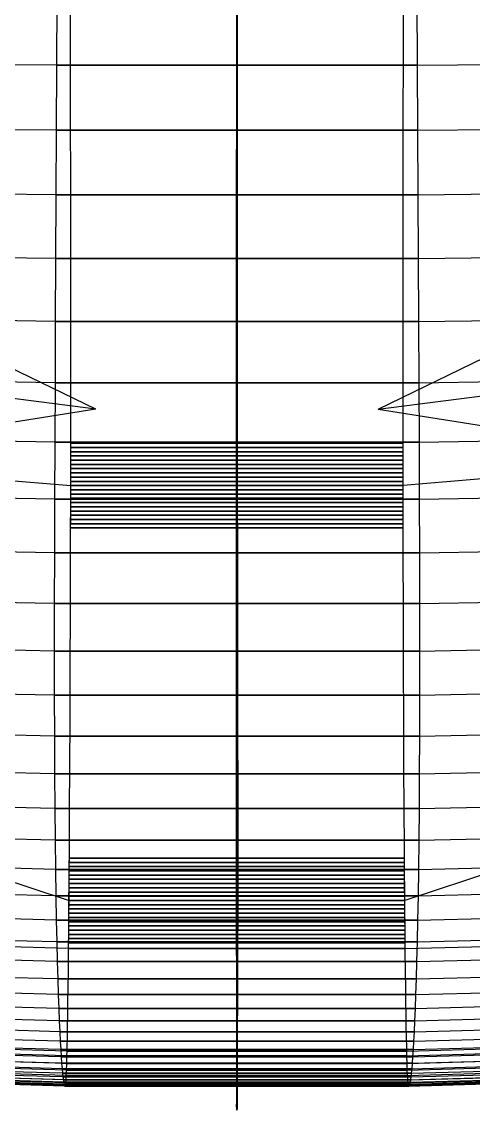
# Model space of a CAD drawing. Extents: x -454 to 454, y -3 to 309.
# Drawn here: x -30.5 to 33.5, y -3.2 to 150.8 of the extents above; entities that cross this region are included whole.
import ezdxf

# ---------------------------------------------------------------- set-up
doc = ezdxf.new("R2010")
doc.units = 0

msp = doc.modelspace()

# ---------------------------------------------------------------- linework, layer by layer
at = {"layer": 'default', "color": 3, "linetype": 'CONTINUOUS'}
for p, q in [((-23.573, 145.917, 21.334), (-23.595, 154.97, 20.741)), ((23.573, 145.917, 21.334), (23.595, 154.97, 20.741)), ((-23.554, 136.958, 21.828), (-23.573, 145.917, 21.334)), ((23.554, 136.958, 21.828), (23.573, 145.917, 21.334)), ((-23.539, 128.081, 22.216), (-23.554, 136.958, 21.828)), ((23.539, 128.081, 22.216), (23.554, 136.958, 21.828)), ((-23.529, 119.248, 22.48), (-23.539, 128.081, 22.216)), ((23.529, 119.248, 22.48), (23.539, 128.081, 22.216)), ((-23.524, 110.431, 22.614), (-23.529, 119.248, 22.48)), ((23.524, 110.431, 22.614), (23.529, 119.248, 22.48)), ((-23.525, 101.617, 22.604), (-23.524, 110.431, 22.614)), ((23.525, 101.617, 22.604), (23.524, 110.431, 22.614)), ((-23.53, 92.827, 22.46), (-23.525, 101.617, 22.604)), ((23.53, 92.827, 22.46), (23.525, 101.617, 22.604)), ((-23.541, 84.13, 22.185), (-23.53, 92.827, 22.46)), ((23.541, 84.13, 22.185), (23.53, 92.827, 22.46)), ((-23.555, 75.612, 21.791), (-23.541, 84.13, 22.185)), ((23.555, 75.612, 21.791), (23.541, 84.13, 22.185)), ((-23.575, 67.367, 21.276), (-23.555, 75.612, 21.791)), ((23.575, 67.367, 21.276), (23.555, 75.612, 21.791)), ((-23.598, 59.492, 20.651), (-23.575, 67.367, 21.276)), ((23.598, 59.492, 20.651), (23.575, 67.367, 21.276)), ((-23.626, 52.099, 19.924), (-23.598, 59.492, 20.651)), ((23.626, 52.099, 19.924), (23.598, 59.492, 20.651)), ((-23.656, 45.355, 19.117), (-23.626, 52.099, 19.924)), ((23.656, 45.355, 19.117), (23.626, 52.099, 19.924)), ((-23.689, 39.35, 18.259), (-23.656, 45.355, 19.117)), ((23.689, 39.35, 18.259), (23.656, 45.355, 19.117)), ((-23.721, 34.096, 17.398), (-23.689, 39.35, 18.259)), ((23.721, 34.096, 17.398), (23.689, 39.35, 18.259)), ((-23.753, 29.535, 16.554), (-23.721, 34.096, 17.398)), ((23.753, 29.535, 16.554), (23.721, 34.096, 17.398)), ((-23.784, 25.582, 15.737), (-23.753, 29.535, 16.554)), ((23.784, 25.582, 15.737), (23.753, 29.535, 16.554)), ((-23.814, 22.136, 14.948), (-23.784, 25.582, 15.737)), ((23.814, 22.136, 14.948), (23.784, 25.582, 15.737)), ((-23.837, 19.651, 14.319), (-23.814, 22.136, 14.948)), ((23.837, 19.651, 14.319), (23.814, 22.136, 14.948))]:
    msp.add_line(p, q, dxfattribs=at)
at = {"layer": 'default', "color": 4, "linetype": 'CONTINUOUS'}
for p, q in [((-0.03, 146.308, 27.801), (-0.03, 155.426, 27.206)), ((-0.017, 155.027, -36.345), (-0.019, 145.721, -37.771)), ((0.017, 155.027, -36.345), (0.019, 145.721, -37.771)), ((0.03, 146.308, 27.801), (0.03, 155.426, 27.206)), ((-0.033, 137.277, 28.297), (-0.03, 146.308, 27.801)), ((-0.019, 145.721, -37.771), (-0.02, 136.468, -39.135)), ((0.019, 145.721, -37.771), (0.02, 136.468, -39.135)), ((0.033, 137.277, 28.297), (0.03, 146.308, 27.801)), ((-0.039, 128.32, 28.686), (-0.033, 137.277, 28.297)), ((0.039, 128.32, 28.686), (0.033, 137.277, 28.297)), ((-0.02, 136.468, -39.135), (-0.023, 127.294, -40.432)), ((0.02, 136.468, -39.135), (0.023, 127.294, -40.432)), ((-0.042, 119.394, 28.952), (-0.039, 128.32, 28.686)), ((0.042, 119.394, 28.952), (0.039, 128.32, 28.686)), ((-0.023, 127.294, -40.432), (-0.021, 118.216, -41.648)), ((0.023, 127.294, -40.432), (0.021, 118.216, -41.648)), ((-0.047, 110.476, 29.086), (-0.042, 119.394, 28.952)), ((0.047, 110.476, 29.086), (0.042, 119.394, 28.952)), ((-0.021, 118.216, -41.648), (-0.027, 109.274, -42.786)), ((0.021, 118.216, -41.648), (0.027, 109.274, -42.786)), ((-0.043, 101.56, 29.076), (-0.047, 110.476, 29.086)), ((0.043, 101.56, 29.076), (0.047, 110.476, 29.086)), ((-0.027, 109.274, -42.786), (-0.034, 100.52, -43.821)), ((0.027, 109.274, -42.786), (0.034, 100.52, -43.821)), ((-0.043, 92.672, 28.931), (-0.043, 101.56, 29.076)), ((-0.034, 100.52, -43.821), (-0.041, 92.023, -44.731)), ((0.034, 100.52, -43.821), (0.041, 92.023, -44.731)), ((0.043, 92.672, 28.931), (0.043, 101.56, 29.076)), ((-0.041, 83.879, 28.655), (-0.043, 92.672, 28.931)), ((0.041, 83.879, 28.655), (0.043, 92.672, 28.931)), ((-0.041, 92.023, -44.731), (-0.046, 83.869, -45.488)), ((0.041, 92.023, -44.731), (0.046, 83.869, -45.488)), ((-0.046, 83.869, -45.488), (-0.06, 76.104, -46.081)), ((-0.043, 75.266, 28.177), (-0.041, 83.879, 28.655)), ((0.043, 75.266, 28.177), (0.041, 83.879, 28.655)), ((0.046, 83.869, -45.488), (0.06, 76.104, -46.081)), ((-0.06, 76.104, -46.081), (-0.072, 68.747, -46.474)), ((0.06, 76.104, -46.081), (0.072, 68.747, -46.474)), ((-0.04, 66.948, 27.194), (-0.043, 75.266, 28.177)), ((0.04, 66.948, 27.194), (0.043, 75.266, 28.177)), ((-0.072, 68.747, -46.474), (-0.086, 61.8, -46.641)), ((0.072, 68.747, -46.474), (0.086, 61.8, -46.641)), ((-0.04, 59.01, 26.09), (-0.04, 66.948, 27.194)), ((0.04, 59.01, 26.09), (0.04, 66.948, 27.194)), ((-0.086, 61.8, -46.641), (-0.092, 55.267, -46.554)), ((0.086, 61.8, -46.641), (0.092, 55.267, -46.554)), ((-0.037, 51.562, 24.874), (-0.04, 59.01, 26.09)), ((0.037, 51.562, 24.874), (0.04, 59.01, 26.09)), ((-0.092, 55.267, -46.554), (-0.103, 49.143, -46.207)), ((0.092, 55.267, -46.554), (0.103, 49.143, -46.207)), ((-0.033, 44.775, 23.566), (-0.037, 51.562, 24.874)), ((0.033, 44.775, 23.566), (0.037, 51.562, 24.874)), ((-0.103, 49.143, -46.207), (-0.106, 43.414, -45.582)), ((0.103, 49.143, -46.207), (0.106, 43.414, -45.582)), ((-0.023, 38.749, 22.197), (-0.033, 44.775, 23.566)), ((0.023, 38.749, 22.197), (0.033, 44.775, 23.566)), ((-0.106, 43.414, -45.582), (-0.111, 38.078, -44.686)), ((0.106, 43.414, -45.582), (0.111, 38.078, -44.686)), ((-0.018, 33.5, 20.83), (-0.023, 38.749, 22.197)), ((0.018, 33.5, 20.83), (0.023, 38.749, 22.197)), ((-0.111, 38.078, -44.686), (-0.115, 33.104, -43.512)), ((0.111, 38.078, -44.686), (0.115, 33.104, -43.512)), ((-0.115, 33.104, -43.512), (-0.114, 28.485, -42.061)), ((-0.013, 28.966, 19.468), (-0.018, 33.5, 20.83)), ((0.013, 28.966, 19.468), (0.018, 33.5, 20.83)), ((0.115, 33.104, -43.512), (0.114, 28.485, -42.061)), ((-0.114, 28.485, -42.061), (-0.108, 24.219, -40.348)), ((-0.01, 25.062, 18.13), (-0.013, 28.966, 19.468)), ((0.01, 25.062, 18.13), (0.013, 28.966, 19.468)), ((0.114, 28.485, -42.061), (0.108, 24.219, -40.348)), ((-0.006, 21.702, 16.763), (-0.01, 25.062, 18.13)), ((0.006, 21.702, 16.763), (0.01, 25.062, 18.13)), ((-0.108, 24.219, -40.348), (-0.095, 20.328, -38.42)), ((0.108, 24.219, -40.348), (0.095, 20.328, -38.42)), ((-0.005, 19.314, 15.573), (-0.006, 21.702, 16.763)), ((0.005, 19.314, 15.573), (0.006, 21.702, 16.763)), ((-0.095, 20.328, -38.42), (-0.081, 16.918, -36.192)), ((0.095, 20.328, -38.42), (0.081, 16.918, -36.192)), ((-0.006, 15.881, 14.626), (-0.005, 19.314, 15.573)), ((0.006, 15.881, 14.626), (0.005, 19.314, 15.573)), ((-0.081, 16.918, -36.192), (-0.067, 13.924, -33.839)), ((-0.005, 13.713, 13.951), (-0.006, 15.881, 14.626)), ((0.005, 13.713, 13.951), (0.006, 15.881, 14.626)), ((0.081, 16.918, -36.192), (0.067, 13.924, -33.839)), ((-0.067, 13.924, -33.839), (-0.058, 11.269, -31.486)), ((0.067, 13.924, -33.839), (0.058, 11.269, -31.486)), ((-0.006, 11.585, 13.214), (-0.005, 13.713, 13.951)), ((0.006, 11.585, 13.214), (0.005, 13.713, 13.951)), ((-0.058, 11.269, -31.486), (-0.05, 8.938, -29.12)), ((-0.006, 9.675, 12.463), (-0.006, 11.585, 13.214)), ((0.006, 9.675, 12.463), (0.006, 11.585, 13.214)), ((0.058, 11.269, -31.486), (0.05, 8.938, -29.12)), ((-0.006, 7.949, 11.696), (-0.006, 9.675, 12.463)), ((0.006, 7.949, 11.696), (0.006, 9.675, 12.463)), ((-0.05, 8.938, -29.12), (-0.043, 6.88, -26.799)), ((-0.005, 6.387, 10.907), (-0.006, 7.949, 11.696)), ((0.005, 6.387, 10.907), (0.006, 7.949, 11.696)), ((0.05, 8.938, -29.12), (0.043, 6.88, -26.799)), ((-0.043, 6.88, -26.799), (-0.036, 5.097, -24.513)), ((-0.003, 4.979, 10.107), (-0.005, 6.387, 10.907)), ((0.003, 4.979, 10.107), (0.005, 6.387, 10.907)), ((0.043, 6.88, -26.799), (0.036, 5.097, -24.513)), ((-0.036, 5.097, -24.513), (-0.034, 3.526, -22.296)), ((0, 4.387, 9.73), (-0.003, 4.979, 10.107)), ((0, 4.387, 9.73), (0.003, 4.979, 10.107)), ((0.036, 5.097, -24.513), (0.034, 3.526, -22.296)), ((-0.034, 3.526, -22.296), (-0.029, 2.174, -20.118)), ((-0.013, 2.118, 8.861), (-0.006, 3.505, 9.487)), ((-0.006, 3.505, 9.487), (0, 4.387, 9.73)), ((0.006, 3.505, 9.487), (0, 4.387, 9.73)), ((0.013, 2.118, 8.861), (0.006, 3.505, 9.487)), ((0.034, 3.526, -22.296), (0.029, 2.174, -20.118)), ((-0.029, 2.174, -20.118), (-0.028, 0.994, -18.012)), ((-0.019, 0.828, 8.031), (-0.013, 2.118, 8.861)), ((0.019, 0.828, 8.031), (0.013, 2.118, 8.861)), ((0.029, 2.174, -20.118), (0.028, 0.994, -18.012)), ((-0.028, 0.994, -18.012), (-0.025, -0.007, -15.94)), ((-0.021, -0.324, 6.991), (-0.019, 0.828, 8.031)), ((0.021, -0.324, 6.991), (0.019, 0.828, 8.031)), ((0.028, 0.994, -18.012), (0.025, -0.007, -15.94)), ((-0.025, -0.007, -15.94), (-0.024, -0.854, -13.919)), ((-0.025, -1.303, 5.768), (-0.021, -0.324, 6.991)), ((-0.01, -2.048, 4.477), (-0.025, -1.303, 5.768)), ((-0.024, -0.854, -13.919), (-0.021, -1.552, -11.953)), ((0.01, -2.048, 4.477), (0.025, -1.303, 5.768)), ((0.025, -1.303, 5.768), (0.021, -0.324, 6.991)), ((0.024, -0.854, -13.919), (0.021, -1.552, -11.953)), ((0.025, -0.007, -15.94), (0.024, -0.854, -13.919)), ((-0.047, -2.622, 3.038), (-0.01, -2.048, 4.477)), ((-0.001, -3.079, 0.828), (-0.047, -2.622, 3.038)), ((-0.021, -1.552, -11.953), (-0.02, -2.126, -10.056)), ((-0.02, -2.126, -10.056), (-0.019, -2.554, -8.223)), ((-0.019, -2.554, -8.223), (-0.014, -2.855, -6.468)), ((-0.014, -2.855, -6.468), (-0.015, -3.059, -4.799)), ((-0.015, -3.059, -4.799), (-0.006, -3.173, -3.16)), ((-0.004, -3.108, 0.296), (-0.001, -3.079, 0.828)), ((0.001, -3.079, 0.828), (0.047, -2.622, 3.038)), ((0.004, -3.108, 0.296), (0.001, -3.079, 0.828)), ((0.015, -3.059, -4.799), (0.006, -3.173, -3.16)), ((0.047, -2.622, 3.038), (0.01, -2.048, 4.477)), ((0.019, -2.554, -8.223), (0.014, -2.855, -6.468)), ((0.014, -2.855, -6.468), (0.015, -3.059, -4.799)), ((0.02, -2.126, -10.056), (0.019, -2.554, -8.223)), ((0.021, -1.552, -11.953), (0.02, -2.126, -10.056)), ((-0.024, -3.233, -1.655), (-0.004, -3.108, 0.296)), ((-0.006, -3.173, -3.16), (-0.024, -3.233, -1.655)), ((0.024, -3.233, -1.655), (0.004, -3.108, 0.296)), ((0.006, -3.173, -3.16), (0.024, -3.233, -1.655))]:
    msp.add_line(p, q, dxfattribs=at)
at = {"layer": 'default', "color": 7, "linetype": 'CONTINUOUS'}
for p, q in [((0, 145.917, 21.334), (0, 154.97, 20.741)), ((0, 153.944, -29.364), (0, 144.675, -30.777)), ((0, 136.958, 21.828), (0, 145.917, 21.334)), ((0, 144.675, -30.777), (0, 135.462, -32.129)), ((0, 128.081, 22.216), (0, 136.958, 21.828)), ((0, 135.462, -32.129), (0, 126.332, -33.413)), ((0, 119.248, 22.48), (0, 128.081, 22.216)), ((0, 126.332, -33.413), (0, 117.301, -34.617)), ((0, 110.431, 22.614), (0, 119.248, 22.48)), ((0, 117.301, -34.617), (0, 108.413, -35.743)), ((0, 101.617, 22.604), (0, 110.431, 22.614)), ((0, 108.413, -35.743), (0, 99.728, -36.765)), ((0, 92.827, 22.46), (0, 101.617, 22.604)), ((0, 99.728, -36.765), (0, 91.319, -37.661)), ((0, 84.13, 22.185), (0, 92.827, 22.46)), ((0, 91.319, -37.661), (0, 83.271, -38.406)), ((0, 75.612, 21.791), (0, 84.13, 22.185)), ((0, 83.271, -38.406), (0, 75.643, -38.986)), ((0, 75.643, -38.986), (0, 68.47, -39.367)), ((0, 67.367, 21.276), (0, 75.612, 21.791)), ((0, 68.47, -39.367), (0, 61.757, -39.528)), ((0, 59.492, 20.651), (0, 67.367, 21.276)), ((0, 61.757, -39.528), (0, 55.508, -39.446)), ((0, 52.099, 19.924), (0, 59.492, 20.651)), ((0, 55.508, -39.446), (0, 49.719, -39.12)), ((0, 45.355, 19.117), (0, 52.099, 19.924)), ((0, 49.719, -39.12), (0, 44.376, -38.54)), ((0, 39.35, 18.259), (0, 45.355, 19.117)), ((0, 44.376, -38.54), (0, 39.468, -37.719)), ((0, 39.468, -37.719), (0, 34.968, -36.663)), ((0, 34.096, 17.398), (0, 39.35, 18.259)), ((0, 34.968, -36.663), (0, 30.854, -35.376)), ((0, 29.535, 16.554), (0, 34.096, 17.398)), ((0, 30.854, -35.376), (0, 27.096, -33.873)), ((0, 25.582, 15.737), (0, 29.535, 16.554)), ((0, 27.096, -33.873), (0, 23.681, -32.188)), ((0, 22.136, 14.948), (0, 25.582, 15.737)), ((0, 23.681, -32.188), (0, 20.597, -30.376)), ((0, 19.651, 14.319), (0, 22.136, 14.948)), ((0, 20.597, -30.376), (0, 17.821, -28.482)), ((0, 16.251, 13.366), (0, 19.651, 14.319)), ((0, 17.821, -28.482), (0, 15.342, -26.553)), ((0, 14.131, 12.697), (0, 16.251, 13.366)), ((0, 15.342, -26.553), (0, 13.13, -24.608)), ((0, 12.051, 11.966), (0, 14.131, 12.697)), ((0, 13.13, -24.608), (0, 11.164, -22.672)), ((0, 10.197, 11.228), (0, 12.051, 11.966)), ((0, 11.164, -22.672), (0, 9.424, -20.761)), ((0, 8.531, 10.48), (0, 10.197, 11.228)), ((0, 9.424, -20.761), (0, 7.885, -18.891)), ((0, 7.032, 9.715), (0, 8.531, 10.48)), ((0, 7.885, -18.891), (0, 6.531, -17.058)), ((0, 5.675, 8.936), (0, 7.032, 9.715)), ((0, 6.531, -17.058), (0, 5.344, -15.274)), ((0, 5.125, 8.582), (0, 5.675, 8.936)), ((0, 5.344, -15.274), (0, 4.306, -13.524)), ((0, 4.448, 8.147), (0, 5.125, 8.582)), ((0, 3.366, 7.344), (0, 4.448, 8.147)), ((0, 4.306, -13.524), (0, 3.407, -11.815)), ((0, 3.407, -11.815), (0, 2.64, -10.151)), ((0, 2.442, 6.496), (0, 3.366, 7.344)), ((0, 2.64, -10.151), (0, 1.997, -8.537)), ((0, 1.676, 5.566), (0, 2.442, 6.496)), ((0, 1.997, -8.537), (0, 1.475, -6.986)), ((0, 1.07, 4.571), (0, 1.676, 5.566)), ((0, 1.475, -6.986), (0, 1.058, -5.477)), ((0, 0.622, 3.476), (0, 1.07, 4.571)), ((0, 1.058, -5.477), (0, 0.727, -4.035)), ((0, 0.727, -4.035), (0, 0.471, -2.563)), ((0, 0.328, 2.591), (0, 0.622, 3.476)), ((0, 0.471, -2.563), (0, 0.282, -1.318)), ((0, 0.186, 0.601), (0, 0.328, 2.591)), ((0, 0.282, -1.318), (0, 0.18, 0.46)), ((0, 0.18, 0.46), (0, 0.186, 0.601))]:
    msp.add_line(p, q, dxfattribs=at)
at = {"layer": 'default', "color": 5, "linetype": 'CONTINUOUS'}
for p, q in [((-25.485, 153.944, -29.364), (-25.538, 144.675, -30.777)), ((25.485, 153.944, -29.364), (25.538, 144.675, -30.777)), ((-25.538, 144.675, -30.777), (-76.211, 145.097, -26.739)), ((25.538, 144.675, -30.777), (76.211, 145.097, -26.739)), ((-25.538, 144.675, -30.777), (-25.589, 135.462, -32.129)), ((-25.538, 144.675, -30.777), (25.538, 144.675, -30.777)), ((25.538, 144.675, -30.777), (-25.538, 144.675, -30.777)), ((25.538, 144.675, -30.777), (25.589, 135.462, -32.129)), ((-25.589, 135.462, -32.129), (-76.363, 135.95, -28.079)), ((25.589, 135.462, -32.129), (76.363, 135.95, -28.079)), ((-25.589, 135.462, -32.129), (-25.638, 126.332, -33.413)), ((-25.589, 135.462, -32.129), (25.589, 135.462, -32.129)), ((25.589, 135.462, -32.129), (-25.589, 135.462, -32.129)), ((25.589, 135.462, -32.129), (25.638, 126.332, -33.413)), ((-25.638, 126.332, -33.413), (-76.507, 126.885, -29.351)), ((-25.638, 126.332, -33.413), (-25.683, 117.301, -34.617)), ((-25.638, 126.332, -33.413), (25.638, 126.332, -33.413)), ((25.638, 126.332, -33.413), (-25.638, 126.332, -33.413)), ((25.638, 126.332, -33.413), (76.507, 126.885, -29.351)), ((25.638, 126.332, -33.413), (25.683, 117.301, -34.617)), ((-25.683, 117.301, -34.617), (-76.643, 117.918, -30.546)), ((-25.683, 117.301, -34.617), (-25.725, 108.413, -35.743)), ((-25.683, 117.301, -34.617), (25.683, 117.301, -34.617)), ((25.683, 117.301, -34.617), (-25.683, 117.301, -34.617)), ((25.683, 117.301, -34.617), (76.643, 117.918, -30.546)), ((25.683, 117.301, -34.617), (25.725, 108.413, -35.743)), ((-25.725, 108.413, -35.743), (-76.77, 109.093, -31.662)), ((-25.725, 108.413, -35.743), (-25.764, 99.728, -36.765)), ((-25.725, 108.413, -35.743), (25.725, 108.413, -35.743)), ((25.725, 108.413, -35.743), (-25.725, 108.413, -35.743)), ((25.725, 108.413, -35.743), (76.77, 109.093, -31.662)), ((25.725, 108.413, -35.743), (25.764, 99.728, -36.765)), ((-25.764, 99.728, -36.765), (-76.885, 100.47, -32.676)), ((25.764, 99.728, -36.765), (76.885, 100.47, -32.676)), ((-25.764, 99.728, -36.765), (-25.798, 91.319, -37.661)), ((-25.764, 99.728, -36.765), (25.764, 99.728, -36.765)), ((25.764, 99.728, -36.765), (-25.764, 99.728, -36.765)), ((25.764, 99.728, -36.765), (25.798, 91.319, -37.661)), ((-25.798, 91.319, -37.661), (-76.986, 92.12, -33.565)), ((-25.798, 91.319, -37.661), (-25.826, 83.271, -38.406)), ((-25.798, 91.319, -37.661), (25.798, 91.319, -37.661)), ((25.798, 91.319, -37.661), (-25.798, 91.319, -37.661)), ((25.798, 91.319, -37.661), (76.986, 92.12, -33.565)), ((25.798, 91.319, -37.661), (25.826, 83.271, -38.406)), ((-25.826, 83.271, -38.406), (-77.07, 84.129, -34.304)), ((-25.826, 83.271, -38.406), (-25.848, 75.643, -38.986)), ((-25.826, 83.271, -38.406), (25.826, 83.271, -38.406)), ((25.826, 83.271, -38.406), (-25.826, 83.271, -38.406)), ((25.826, 83.271, -38.406), (77.07, 84.129, -34.304)), ((25.826, 83.271, -38.406), (25.848, 75.643, -38.986)), ((-25.848, 75.643, -38.986), (-77.135, 76.555, -34.881)), ((-25.848, 75.643, -38.986), (-25.862, 68.47, -39.367)), ((-25.848, 75.643, -38.986), (25.848, 75.643, -38.986)), ((25.848, 75.643, -38.986), (-25.848, 75.643, -38.986)), ((25.848, 75.643, -38.986), (77.135, 76.555, -34.881)), ((25.848, 75.643, -38.986), (25.862, 68.47, -39.367)), ((-25.862, 68.47, -39.367), (-77.178, 69.432, -35.261)), ((25.862, 68.47, -39.367), (77.178, 69.432, -35.261)), ((-25.862, 68.47, -39.367), (-25.868, 61.757, -39.528)), ((-25.862, 68.47, -39.367), (25.862, 68.47, -39.367)), ((25.862, 68.47, -39.367), (-25.862, 68.47, -39.367)), ((25.862, 68.47, -39.367), (25.868, 61.757, -39.528)), ((-25.868, 61.757, -39.528), (-77.197, 62.767, -35.424)), ((-25.868, 61.757, -39.528), (-25.865, 55.508, -39.446)), ((-25.868, 61.757, -39.528), (25.868, 61.757, -39.528)), ((25.868, 61.757, -39.528), (-25.868, 61.757, -39.528)), ((25.868, 61.757, -39.528), (25.865, 55.508, -39.446)), ((25.868, 61.757, -39.528), (77.197, 62.767, -35.424)), ((-25.865, 55.508, -39.446), (-77.188, 56.561, -35.346)), ((-25.865, 55.508, -39.446), (-25.853, 49.719, -39.12)), ((-25.865, 55.508, -39.446), (25.865, 55.508, -39.446)), ((25.865, 55.508, -39.446), (-25.865, 55.508, -39.446)), ((25.865, 55.508, -39.446), (25.853, 49.719, -39.12)), ((25.865, 55.508, -39.446), (77.188, 56.561, -35.346)), ((-25.853, 49.719, -39.12), (-77.152, 50.813, -35.028)), ((-25.853, 49.719, -39.12), (-25.831, 44.376, -38.54)), ((-25.853, 49.719, -39.12), (25.853, 49.719, -39.12)), ((25.853, 49.719, -39.12), (-25.853, 49.719, -39.12)), ((25.853, 49.719, -39.12), (25.831, 44.376, -38.54)), ((25.853, 49.719, -39.12), (77.152, 50.813, -35.028)), ((-25.831, 44.376, -38.54), (-77.087, 45.507, -34.458)), ((25.831, 44.376, -38.54), (77.087, 45.507, -34.458)), ((-25.831, 44.376, -38.54), (-25.8, 39.468, -37.719)), ((-25.831, 44.376, -38.54), (25.831, 44.376, -38.54)), ((25.831, 44.376, -38.54), (-25.831, 44.376, -38.54)), ((25.831, 44.376, -38.54), (25.8, 39.468, -37.719)), ((-25.8, 39.468, -37.719), (-76.996, 40.633, -33.651)), ((25.8, 39.468, -37.719), (76.996, 40.633, -33.651)), ((-25.8, 39.468, -37.719), (-25.76, 34.968, -36.663)), ((-25.8, 39.468, -37.719), (25.8, 39.468, -37.719)), ((25.8, 39.468, -37.719), (-25.8, 39.468, -37.719)), ((25.8, 39.468, -37.719), (25.76, 34.968, -36.663)), ((-25.76, 34.968, -36.663), (-76.877, 36.164, -32.61)), ((25.76, 34.968, -36.663), (76.877, 36.164, -32.61)), ((-25.76, 34.968, -36.663), (-25.712, 30.854, -35.376)), ((-25.76, 34.968, -36.663), (25.76, 34.968, -36.663)), ((25.76, 34.968, -36.663), (-25.76, 34.968, -36.663)), ((25.76, 34.968, -36.663), (25.712, 30.854, -35.376)), ((-25.712, 30.854, -35.376), (-76.733, 32.078, -31.341)), ((-25.712, 30.854, -35.376), (-25.655, 27.096, -33.873)), ((-25.712, 30.854, -35.376), (25.712, 30.854, -35.376)), ((25.712, 30.854, -35.376), (-25.712, 30.854, -35.376)), ((25.712, 30.854, -35.376), (25.655, 27.096, -33.873)), ((25.712, 30.854, -35.376), (76.733, 32.078, -31.341)), ((-25.655, 27.096, -33.873), (-76.565, 28.346, -29.859)), ((25.655, 27.096, -33.873), (76.565, 28.346, -29.859)), ((-25.655, 27.096, -33.873), (-25.591, 23.681, -32.188)), ((-25.655, 27.096, -33.873), (25.655, 27.096, -33.873)), ((25.655, 27.096, -33.873), (-25.655, 27.096, -33.873)), ((25.655, 27.096, -33.873), (25.591, 23.681, -32.188)), ((-25.591, 23.681, -32.188), (-76.376, 24.954, -28.198)), ((25.591, 23.681, -32.188), (76.376, 24.954, -28.198)), ((-25.591, 23.681, -32.188), (-25.523, 20.597, -30.376)), ((-25.591, 23.681, -32.188), (25.591, 23.681, -32.188)), ((25.591, 23.681, -32.188), (-25.591, 23.681, -32.188)), ((25.591, 23.681, -32.188), (25.523, 20.597, -30.376)), ((-25.523, 20.597, -30.376), (-76.173, 21.89, -26.41)), ((25.523, 20.597, -30.376), (76.173, 21.89, -26.41)), ((-25.523, 20.597, -30.376), (-25.452, 17.821, -28.482)), ((-25.523, 20.597, -30.376), (25.523, 20.597, -30.376)), ((25.523, 20.597, -30.376), (-25.523, 20.597, -30.376)), ((25.523, 20.597, -30.376), (25.452, 17.821, -28.482)), ((-25.452, 17.821, -28.482), (-75.961, 19.133, -24.542)), ((25.452, 17.821, -28.482), (75.961, 19.133, -24.542)), ((-25.452, 17.821, -28.482), (-25.379, 15.342, -26.553)), ((-25.452, 17.821, -28.482), (25.452, 17.821, -28.482)), ((25.452, 17.821, -28.482), (-25.452, 17.821, -28.482)), ((25.452, 17.821, -28.482), (25.379, 15.342, -26.553)), ((-25.379, 15.342, -26.553), (-75.745, 16.671, -22.639)), ((25.379, 15.342, -26.553), (75.745, 16.671, -22.639)), ((-25.305, 13.13, -24.608), (-75.527, 14.472, -20.719)), ((-25.379, 15.342, -26.553), (-25.305, 13.13, -24.608)), ((-25.379, 15.342, -26.553), (25.379, 15.342, -26.553)), ((25.379, 15.342, -26.553), (-25.379, 15.342, -26.553)), ((25.379, 15.342, -26.553), (25.305, 13.13, -24.608)), ((25.305, 13.13, -24.608), (75.527, 14.472, -20.719)), ((-25.232, 11.164, -22.672), (-75.31, 12.52, -18.809)), ((-25.305, 13.13, -24.608), (-25.232, 11.164, -22.672)), ((-25.305, 13.13, -24.608), (25.305, 13.13, -24.608)), ((25.305, 13.13, -24.608), (-25.305, 13.13, -24.608)), ((25.305, 13.13, -24.608), (25.232, 11.164, -22.672)), ((25.232, 11.164, -22.672), (75.31, 12.52, -18.809)), ((-25.16, 9.424, -20.761), (-75.096, 10.791, -16.923)), ((-25.232, 11.164, -22.672), (-25.16, 9.424, -20.761)), ((-25.232, 11.164, -22.672), (25.232, 11.164, -22.672)), ((25.232, 11.164, -22.672), (-25.232, 11.164, -22.672)), ((25.232, 11.164, -22.672), (25.16, 9.424, -20.761)), ((25.16, 9.424, -20.761), (75.096, 10.791, -16.923)), ((-25.09, 7.885, -18.891), (-74.886, 9.261, -15.078)), ((-25.16, 9.424, -20.761), (-25.09, 7.885, -18.891)), ((-25.16, 9.424, -20.761), (25.16, 9.424, -20.761)), ((25.16, 9.424, -20.761), (-25.16, 9.424, -20.761)), ((25.16, 9.424, -20.761), (25.09, 7.885, -18.891)), ((25.09, 7.885, -18.891), (74.886, 9.261, -15.078)), ((-25.021, 6.531, -17.058), (-74.681, 7.916, -13.269)), ((-25.09, 7.885, -18.891), (-25.021, 6.531, -17.058)), ((-25.09, 7.885, -18.891), (25.09, 7.885, -18.891)), ((25.09, 7.885, -18.891), (-25.09, 7.885, -18.891)), ((25.021, 6.531, -17.058), (74.681, 7.916, -13.269)), ((25.09, 7.885, -18.891), (25.021, 6.531, -17.058)), ((-24.953, 5.344, -15.274), (-74.48, 6.737, -11.508)), ((-25.021, 6.531, -17.058), (-24.953, 5.344, -15.274)), ((-25.021, 6.531, -17.058), (25.021, 6.531, -17.058)), ((25.021, 6.531, -17.058), (-25.021, 6.531, -17.058)), ((24.953, 5.344, -15.274), (74.48, 6.737, -11.508)), ((25.021, 6.531, -17.058), (24.953, 5.344, -15.274)), ((-24.887, 4.306, -13.524), (-74.284, 5.705, -9.78)), ((-24.823, 3.407, -11.815), (-74.093, 4.811, -8.093)), ((-24.1, 3.366, 7.344), (-71.944, 4.76, 10.822)), ((-24.07, 4.448, 8.147), (-71.854, 5.834, 11.616)), ((-24.953, 5.344, -15.274), (-24.887, 4.306, -13.524)), ((-24.953, 5.344, -15.274), (24.953, 5.344, -15.274)), ((24.953, 5.344, -15.274), (-24.953, 5.344, -15.274)), ((-24.07, 4.448, 8.147), (-24.054, 5.125, 8.582)), ((24.07, 4.448, 8.147), (24.054, 5.125, 8.582)), ((24.07, 4.448, 8.147), (71.854, 5.834, 11.616)), ((24.1, 3.366, 7.344), (71.944, 4.76, 10.822)), ((24.823, 3.407, -11.815), (74.093, 4.811, -8.093)), ((24.887, 4.306, -13.524), (74.284, 5.705, -9.78)), ((24.953, 5.344, -15.274), (24.887, 4.306, -13.524)), ((-24.76, 2.64, -10.151), (-73.906, 4.049, -6.451)), ((-24.699, 1.997, -8.537), (-73.725, 3.409, -4.859)), ((-24.167, 1.676, 5.566), (-72.144, 3.083, 9.066)), ((-24.132, 2.442, 6.496), (-72.039, 3.843, 9.985)), ((-24.887, 4.306, -13.524), (-24.823, 3.407, -11.815)), ((-24.887, 4.306, -13.524), (24.887, 4.306, -13.524)), ((24.887, 4.306, -13.524), (-24.887, 4.306, -13.524)), ((-24.823, 3.407, -11.815), (-24.76, 2.64, -10.151)), ((-24.823, 3.407, -11.815), (24.823, 3.407, -11.815)), ((24.823, 3.407, -11.815), (-24.823, 3.407, -11.815)), ((-24.132, 2.442, 6.496), (-24.1, 3.366, 7.344)), ((-24.1, 3.366, 7.344), (-24.07, 4.448, 8.147)), ((-24.1, 3.366, 7.344), (24.1, 3.366, 7.344)), ((24.1, 3.366, 7.344), (-24.1, 3.366, 7.344)), ((-24.07, 4.448, 8.147), (24.07, 4.448, 8.147)), ((24.07, 4.448, 8.147), (-24.07, 4.448, 8.147)), ((24.1, 3.366, 7.344), (24.07, 4.448, 8.147)), ((24.132, 2.442, 6.496), (24.1, 3.366, 7.344)), ((24.132, 2.442, 6.496), (72.039, 3.843, 9.985)), ((24.167, 1.676, 5.566), (72.144, 3.083, 9.066)), ((24.699, 1.997, -8.537), (73.725, 3.409, -4.859)), ((24.76, 2.64, -10.151), (73.906, 4.049, -6.451)), ((24.823, 3.407, -11.815), (24.76, 2.64, -10.151)), ((24.887, 4.306, -13.524), (24.823, 3.407, -11.815)), ((-24.641, 1.475, -6.986), (-73.551, 2.89, -3.327)), ((-24.584, 1.058, -5.477), (-73.382, 2.475, -1.837)), ((-24.53, 0.727, -4.035), (-73.22, 2.146, -0.414)), ((-24.474, 0.471, -2.563), (-73.055, 1.89, 1.039)), ((-24.427, 0.282, -1.318), (-72.916, 1.702, 2.269)), ((-24.36, 0.18, 0.46), (-72.716, 1.6, 4.024)), ((-24.355, 0.186, 0.601), (-72.701, 1.606, 4.163)), ((-24.28, 0.328, 2.591), (-72.477, 1.746, 6.128)), ((-24.246, 0.622, 3.476), (-72.378, 2.037, 7.002)), ((-24.205, 1.07, 4.571), (-72.255, 2.482, 8.083)), ((-24.76, 2.64, -10.151), (-24.699, 1.997, -8.537)), ((-24.76, 2.64, -10.151), (24.76, 2.64, -10.151)), ((24.76, 2.64, -10.151), (-24.76, 2.64, -10.151)), ((-24.699, 1.997, -8.537), (-24.641, 1.475, -6.986)), ((-24.699, 1.997, -8.537), (24.699, 1.997, -8.537)), ((24.699, 1.997, -8.537), (-24.699, 1.997, -8.537)), ((-24.205, 1.07, 4.571), (-24.167, 1.676, 5.566)), ((-24.167, 1.676, 5.566), (-24.132, 2.442, 6.496)), ((-24.167, 1.676, 5.566), (24.167, 1.676, 5.566)), ((24.167, 1.676, 5.566), (-24.167, 1.676, 5.566)), ((-24.132, 2.442, 6.496), (24.132, 2.442, 6.496)), ((24.132, 2.442, 6.496), (-24.132, 2.442, 6.496)), ((24.167, 1.676, 5.566), (24.132, 2.442, 6.496)), ((24.205, 1.07, 4.571), (24.167, 1.676, 5.566)), ((24.205, 1.07, 4.571), (72.255, 2.482, 8.083)), ((24.246, 0.622, 3.476), (72.378, 2.037, 7.002)), ((24.28, 0.328, 2.591), (72.477, 1.746, 6.128)), ((24.355, 0.186, 0.601), (72.701, 1.606, 4.163)), ((24.36, 0.18, 0.46), (72.716, 1.6, 4.024)), ((24.427, 0.282, -1.318), (72.916, 1.702, 2.269)), ((24.474, 0.471, -2.563), (73.055, 1.89, 1.039)), ((24.53, 0.727, -4.035), (73.22, 2.146, -0.414)), ((24.584, 1.058, -5.477), (73.382, 2.475, -1.837)), ((24.641, 1.475, -6.986), (73.551, 2.89, -3.327)), ((24.699, 1.997, -8.537), (24.641, 1.475, -6.986)), ((24.76, 2.64, -10.151), (24.699, 1.997, -8.537)), ((-24.641, 1.475, -6.986), (-24.584, 1.058, -5.477)), ((-24.641, 1.475, -6.986), (24.641, 1.475, -6.986)), ((24.641, 1.475, -6.986), (-24.641, 1.475, -6.986)), ((-24.584, 1.058, -5.477), (-24.53, 0.727, -4.035)), ((-24.584, 1.058, -5.477), (24.584, 1.058, -5.477)), ((24.584, 1.058, -5.477), (-24.584, 1.058, -5.477)), ((-24.53, 0.727, -4.035), (-24.474, 0.471, -2.563)), ((-24.53, 0.727, -4.035), (24.53, 0.727, -4.035)), ((24.53, 0.727, -4.035), (-24.53, 0.727, -4.035)), ((-24.474, 0.471, -2.563), (-24.427, 0.282, -1.318)), ((-24.474, 0.471, -2.563), (24.474, 0.471, -2.563)), ((24.474, 0.471, -2.563), (-24.474, 0.471, -2.563)), ((-24.427, 0.282, -1.318), (-24.36, 0.18, 0.46)), ((-24.427, 0.282, -1.318), (24.427, 0.282, -1.318)), ((24.427, 0.282, -1.318), (-24.427, 0.282, -1.318)), ((-24.36, 0.18, 0.46), (-24.355, 0.186, 0.601)), ((-24.36, 0.18, 0.46), (24.36, 0.18, 0.46)), ((24.36, 0.18, 0.46), (-24.36, 0.18, 0.46)), ((-24.355, 0.186, 0.601), (-24.28, 0.328, 2.591)), ((-24.355, 0.186, 0.601), (24.355, 0.186, 0.601)), ((24.355, 0.186, 0.601), (-24.355, 0.186, 0.601)), ((-24.28, 0.328, 2.591), (-24.246, 0.622, 3.476)), ((-24.28, 0.328, 2.591), (24.28, 0.328, 2.591)), ((24.28, 0.328, 2.591), (-24.28, 0.328, 2.591)), ((-24.246, 0.622, 3.476), (-24.205, 1.07, 4.571)), ((-24.246, 0.622, 3.476), (24.246, 0.622, 3.476)), ((24.246, 0.622, 3.476), (-24.246, 0.622, 3.476)), ((-24.205, 1.07, 4.571), (24.205, 1.07, 4.571)), ((24.205, 1.07, 4.571), (-24.205, 1.07, 4.571)), ((24.246, 0.622, 3.476), (24.205, 1.07, 4.571)), ((24.28, 0.328, 2.591), (24.246, 0.622, 3.476)), ((24.355, 0.186, 0.601), (24.28, 0.328, 2.591)), ((24.36, 0.18, 0.46), (24.355, 0.186, 0.601)), ((24.427, 0.282, -1.318), (24.36, 0.18, 0.46)), ((24.474, 0.471, -2.563), (24.427, 0.282, -1.318)), ((24.53, 0.727, -4.035), (24.474, 0.471, -2.563)), ((24.584, 1.058, -5.477), (24.53, 0.727, -4.035)), ((24.641, 1.475, -6.986), (24.584, 1.058, -5.477))]:
    msp.add_line(p, q, dxfattribs=at)
at = {"layer": 'default', "color": 8, "linetype": 'CONTINUOUS'}
for p, q in [((-20, 95.989, 727), (-35.078, 103.296, 683.088)), ((20, 95.989, 727), (35.078, 103.296, 683.088)), ((-20, 95.989, 727), (-39.634, 98.515, 684.372)), ((20, 95.989, 727), (39.634, 98.515, 684.372)), ((-79.789, 89.963, 190.074), (-23.539, 85.172, 22.218)), ((79.789, 89.963, 190.074), (23.539, 85.172, 22.218))]:
    msp.add_line(p, q, dxfattribs=at)
at = {"layer": 'default', "color": 1, "linetype": 'CONTINUOUS'}
for p, q in [((-20, 95.989, 727), (-35.835, 93.488, 682.819)), ((20, 95.989, 727), (35.835, 93.488, 682.819)), ((-79.731, 44.946, 183.086), (-23.777, 26.45, 15.917)), ((79.731, 44.946, 183.086), (23.777, 26.45, 15.917)), ((-23.837, 19.651, 14.319), (-71.161, 20.926, 17.718)), ((23.837, 19.651, 14.319), (71.161, 20.926, 17.718)), ((-23.873, 16.251, 13.366), (-23.837, 19.651, 14.319)), ((-23.837, 19.651, 14.319), (23.837, 19.651, 14.319)), ((23.837, 19.651, 14.319), (-23.837, 19.651, 14.319)), ((23.873, 16.251, 13.366), (23.837, 19.651, 14.319)), ((-23.898, 14.131, 12.697), (-23.873, 16.251, 13.366)), ((23.898, 14.131, 12.697), (23.873, 16.251, 13.366)), ((-23.926, 12.051, 11.966), (-23.898, 14.131, 12.697)), ((23.926, 12.051, 11.966), (23.898, 14.131, 12.697)), ((-23.954, 10.197, 11.228), (-23.926, 12.051, 11.966)), ((23.954, 10.197, 11.228), (23.926, 12.051, 11.966)), ((-23.982, 8.531, 10.48), (-23.954, 10.197, 11.228)), ((23.982, 8.531, 10.48), (23.954, 10.197, 11.228)), ((-24.011, 7.032, 9.715), (-23.982, 8.531, 10.48)), ((24.011, 7.032, 9.715), (23.982, 8.531, 10.48)), ((-24.054, 5.125, 8.582), (-71.805, 6.506, 12.046)), ((-24.04, 5.675, 8.936), (-24.011, 7.032, 9.715)), ((24.04, 5.675, 8.936), (24.011, 7.032, 9.715)), ((24.054, 5.125, 8.582), (71.805, 6.506, 12.046)), ((-24.054, 5.125, 8.582), (-24.04, 5.675, 8.936)), ((-24.054, 5.125, 8.582), (24.054, 5.125, 8.582)), ((24.054, 5.125, 8.582), (-24.054, 5.125, 8.582)), ((24.054, 5.125, 8.582), (24.04, 5.675, 8.936))]:
    msp.add_line(p, q, dxfattribs=at)
at = {"layer": 'default', "color": 2, "linetype": 'CONTINUOUS'}
for p, q in [((-23.533, 90.572, 22.388), (-23.532, 91.172, 22.407)), ((-23.532, 91.172, 22.407), (23.532, 91.172, 22.407)), ((23.532, 91.172, 22.407), (-23.532, 91.172, 22.407)), ((23.533, 90.572, 22.388), (23.532, 91.172, 22.407)), ((-23.535, 88.772, 22.332), (-23.534, 89.372, 22.351)), ((-23.534, 89.972, 22.369), (-23.533, 90.572, 22.388)), ((-23.534, 89.372, 22.351), (-23.534, 89.972, 22.369)), ((-23.534, 89.972, 22.369), (23.534, 89.972, 22.369)), ((23.534, 89.972, 22.369), (-23.534, 89.972, 22.369)), ((-23.534, 89.972, 22.369), (-23.533, 89.972, 22.388)), ((-23.534, 89.372, 22.351), (23.534, 89.372, 22.351)), ((23.534, 89.372, 22.351), (-23.534, 89.372, 22.351)), ((-23.534, 89.372, 22.351), (-23.534, 89.372, 22.369)), ((-23.533, 90.572, 22.388), (23.533, 90.572, 22.388)), ((23.533, 90.572, 22.388), (-23.533, 90.572, 22.388)), ((-23.533, 90.572, 22.388), (-23.532, 90.572, 22.407)), ((23.533, 90.572, 22.388), (23.532, 90.572, 22.407)), ((23.534, 89.972, 22.369), (23.533, 90.572, 22.388)), ((23.534, 89.972, 22.369), (23.533, 89.972, 22.388)), ((23.534, 89.372, 22.351), (23.534, 89.972, 22.369)), ((23.535, 88.772, 22.332), (23.534, 89.372, 22.351)), ((23.534, 89.372, 22.351), (23.534, 89.372, 22.369)), ((-23.536, 88.172, 22.313), (-23.535, 88.772, 22.332)), ((-23.536, 87.571, 22.294), (-23.536, 88.172, 22.313)), ((-23.536, 88.172, 22.313), (23.536, 88.172, 22.313)), ((23.536, 88.172, 22.313), (-23.536, 88.172, 22.313)), ((-23.536, 88.172, 22.313), (-23.535, 88.172, 22.332)), ((-23.535, 88.772, 22.332), (23.535, 88.772, 22.332)), ((23.535, 88.772, 22.332), (-23.535, 88.772, 22.332)), ((-23.535, 88.772, 22.332), (-23.534, 88.772, 22.351)), ((23.535, 88.772, 22.332), (23.534, 88.772, 22.351)), ((23.536, 88.172, 22.313), (23.535, 88.772, 22.332)), ((23.536, 88.172, 22.313), (23.535, 88.172, 22.332)), ((23.536, 87.571, 22.294), (23.536, 88.172, 22.313)), ((-23.539, 85.771, 22.237), (-23.538, 86.371, 22.256)), ((-23.538, 86.371, 22.256), (-23.537, 86.971, 22.275)), ((-23.538, 86.371, 22.256), (23.538, 86.371, 22.256)), ((23.538, 86.371, 22.256), (-23.538, 86.371, 22.256)), ((-23.538, 86.371, 22.256), (-23.537, 86.371, 22.275)), ((-23.537, 86.971, 22.275), (-23.536, 87.571, 22.294)), ((-23.537, 86.971, 22.275), (23.537, 86.971, 22.275)), ((23.537, 86.971, 22.275), (-23.537, 86.971, 22.275)), ((-23.537, 86.971, 22.275), (-23.536, 86.971, 22.294)), ((-23.536, 87.571, 22.294), (23.536, 87.571, 22.294)), ((23.536, 87.571, 22.294), (-23.536, 87.571, 22.294)), ((-23.536, 87.571, 22.294), (-23.536, 87.571, 22.313)), ((23.537, 86.971, 22.275), (23.536, 87.571, 22.294)), ((23.536, 87.571, 22.294), (23.536, 87.571, 22.313)), ((23.537, 86.971, 22.275), (23.536, 86.971, 22.294)), ((23.538, 86.371, 22.256), (23.537, 86.971, 22.275)), ((23.538, 86.371, 22.256), (23.537, 86.371, 22.275)), ((23.539, 85.771, 22.237), (23.538, 86.371, 22.256)), ((-23.54, 84.571, 22.199), (-23.539, 85.171, 22.218)), ((-23.539, 85.171, 22.218), (-23.539, 85.771, 22.237)), ((-23.539, 85.771, 22.237), (23.539, 85.771, 22.237)), ((23.539, 85.771, 22.237), (-23.539, 85.771, 22.237)), ((-23.539, 85.771, 22.237), (-23.538, 85.771, 22.256)), ((-23.539, 85.171, 22.218), (23.539, 85.171, 22.218)), ((23.539, 85.171, 22.218), (-23.539, 85.171, 22.218)), ((-23.539, 85.171, 22.218), (-23.539, 85.171, 22.237)), ((23.539, 85.771, 22.237), (23.538, 85.771, 22.256)), ((23.539, 85.171, 22.218), (23.539, 85.771, 22.237)), ((23.54, 84.571, 22.199), (23.539, 85.171, 22.218)), ((23.539, 85.171, 22.218), (23.539, 85.171, 22.237)), ((-23.543, 82.771, 22.122), (-23.542, 83.371, 22.15)), ((-23.542, 83.371, 22.15), (-23.541, 83.971, 22.178)), ((-23.542, 83.371, 22.15), (23.542, 83.371, 22.15)), ((23.542, 83.371, 22.15), (-23.542, 83.371, 22.15)), ((-23.542, 83.371, 22.15), (-23.541, 83.371, 22.178)), ((-23.541, 83.971, 22.178), (-23.54, 84.571, 22.199)), ((-23.541, 83.971, 22.178), (23.541, 83.971, 22.178)), ((23.541, 83.971, 22.178), (-23.541, 83.971, 22.178)), ((-23.541, 83.971, 22.178), (-23.54, 83.971, 22.199)), ((-23.54, 84.571, 22.199), (23.54, 84.571, 22.199)), ((23.54, 84.571, 22.199), (-23.54, 84.571, 22.199)), ((-23.54, 84.571, 22.199), (-23.539, 84.571, 22.218)), ((23.54, 84.571, 22.199), (23.539, 84.571, 22.218)), ((23.541, 83.971, 22.178), (23.54, 84.571, 22.199)), ((23.541, 83.971, 22.178), (23.54, 83.971, 22.199)), ((23.542, 83.371, 22.15), (23.541, 83.971, 22.178)), ((23.542, 83.371, 22.15), (23.541, 83.371, 22.178)), ((23.543, 82.771, 22.122), (23.542, 83.371, 22.15)), ((-23.545, 81.572, 22.067), (-23.544, 82.172, 22.094)), ((-23.544, 82.172, 22.094), (-23.543, 82.771, 22.122)), ((-23.544, 82.172, 22.094), (23.544, 82.172, 22.094)), ((23.544, 82.172, 22.094), (-23.544, 82.172, 22.094)), ((-23.544, 82.172, 22.094), (-23.543, 82.172, 22.122)), ((-23.543, 82.771, 22.122), (23.543, 82.771, 22.122)), ((23.543, 82.771, 22.122), (-23.543, 82.771, 22.122)), ((-23.543, 82.771, 22.122), (-23.542, 82.771, 22.15)), ((23.543, 82.771, 22.122), (23.542, 82.771, 22.15)), ((23.544, 82.172, 22.094), (23.543, 82.771, 22.122)), ((23.544, 82.172, 22.094), (23.543, 82.172, 22.122)), ((23.545, 81.572, 22.067), (23.544, 82.172, 22.094)), ((-23.548, 79.772, 21.983), (-23.547, 80.372, 22.011)), ((-23.547, 80.372, 22.011), (-23.546, 80.972, 22.039)), ((-23.547, 80.372, 22.011), (23.547, 80.372, 22.011)), ((23.547, 80.372, 22.011), (-23.547, 80.372, 22.011)), ((-23.547, 80.372, 22.011), (-23.546, 80.372, 22.039)), ((-23.546, 80.972, 22.039), (-23.545, 81.572, 22.067)), ((-23.546, 80.972, 22.039), (23.546, 80.972, 22.039)), ((23.546, 80.972, 22.039), (-23.546, 80.972, 22.039)), ((-23.546, 80.972, 22.039), (-23.545, 80.972, 22.067)), ((-23.545, 81.572, 22.067), (23.545, 81.572, 22.067)), ((23.545, 81.572, 22.067), (-23.545, 81.572, 22.067)), ((-23.545, 81.572, 22.067), (-23.544, 81.572, 22.094)), ((23.545, 81.572, 22.067), (23.544, 81.572, 22.094)), ((23.546, 80.972, 22.039), (23.545, 81.572, 22.067)), ((23.546, 80.972, 22.039), (23.545, 80.972, 22.067)), ((23.547, 80.372, 22.011), (23.546, 80.972, 22.039)), ((23.547, 80.372, 22.011), (23.546, 80.372, 22.039)), ((23.548, 79.772, 21.983), (23.547, 80.372, 22.011)), ((-23.549, 79.172, 21.955), (-23.548, 79.772, 21.983)), ((-23.549, 79.172, 21.955), (23.549, 79.172, 21.955)), ((23.549, 79.172, 21.955), (-23.549, 79.172, 21.955)), ((-23.549, 79.172, 21.955), (-23.548, 79.172, 21.983)), ((-23.548, 79.772, 21.983), (23.548, 79.772, 21.983)), ((23.548, 79.772, 21.983), (-23.548, 79.772, 21.983)), ((-23.548, 79.772, 21.983), (-23.547, 79.772, 22.011)), ((23.548, 79.772, 21.983), (23.547, 79.772, 22.011)), ((23.549, 79.172, 21.955), (23.548, 79.772, 21.983)), ((23.549, 79.172, 21.955), (23.548, 79.172, 21.983)), ((-23.737, 31.85, 16.982), (-23.733, 32.45, 17.093)), ((-23.733, 32.45, 17.093), (23.733, 32.45, 17.093)), ((23.733, 32.45, 17.093), (-23.733, 32.45, 17.093)), ((23.737, 31.85, 16.982), (23.733, 32.45, 17.093)), ((-23.745, 30.65, 16.76), (-23.741, 31.25, 16.871)), ((-23.741, 31.25, 16.871), (-23.737, 31.85, 16.982)), ((-23.741, 31.25, 16.871), (23.741, 31.25, 16.871)), ((23.741, 31.25, 16.871), (-23.741, 31.25, 16.871)), ((-23.741, 31.25, 16.871), (-23.737, 31.25, 16.982)), ((-23.737, 31.85, 16.982), (23.737, 31.85, 16.982)), ((23.737, 31.85, 16.982), (-23.737, 31.85, 16.982)), ((-23.737, 31.85, 16.982), (-23.733, 31.85, 17.093)), ((23.737, 31.85, 16.982), (23.733, 31.85, 17.093)), ((23.741, 31.25, 16.871), (23.737, 31.85, 16.982)), ((23.741, 31.25, 16.871), (23.737, 31.25, 16.982)), ((23.745, 30.65, 16.76), (23.741, 31.25, 16.871)), ((-23.758, 28.85, 16.413), (-23.754, 29.45, 16.537)), ((-23.754, 29.45, 16.537), (-23.749, 30.05, 16.649)), ((-23.754, 29.45, 16.537), (23.754, 29.45, 16.537)), ((23.754, 29.45, 16.537), (-23.754, 29.45, 16.537)), ((-23.754, 29.45, 16.537), (-23.749, 29.45, 16.649)), ((-23.749, 30.05, 16.649), (-23.745, 30.65, 16.76)), ((-23.749, 30.05, 16.649), (23.749, 30.05, 16.649)), ((23.749, 30.05, 16.649), (-23.749, 30.05, 16.649)), ((-23.749, 30.05, 16.649), (-23.745, 30.05, 16.76)), ((-23.745, 30.65, 16.76), (23.745, 30.65, 16.76)), ((23.745, 30.65, 16.76), (-23.745, 30.65, 16.76)), ((-23.745, 30.65, 16.76), (-23.741, 30.65, 16.871)), ((23.745, 30.65, 16.76), (23.741, 30.65, 16.871)), ((23.749, 30.05, 16.649), (23.745, 30.65, 16.76)), ((23.749, 30.05, 16.649), (23.745, 30.05, 16.76)), ((23.754, 29.45, 16.537), (23.749, 30.05, 16.649)), ((23.754, 29.45, 16.537), (23.749, 29.45, 16.649)), ((23.758, 28.85, 16.413), (23.754, 29.45, 16.537)), ((-23.768, 27.65, 16.165), (-23.763, 28.25, 16.289)), ((-23.763, 28.25, 16.289), (-23.758, 28.85, 16.413)), ((-23.763, 28.25, 16.289), (23.763, 28.25, 16.289)), ((23.763, 28.25, 16.289), (-23.763, 28.25, 16.289)), ((-23.763, 28.25, 16.289), (-23.758, 28.25, 16.413)), ((-23.758, 28.85, 16.413), (23.758, 28.85, 16.413)), ((23.758, 28.85, 16.413), (-23.758, 28.85, 16.413)), ((-23.758, 28.85, 16.413), (-23.754, 28.85, 16.537)), ((23.758, 28.85, 16.413), (23.754, 28.85, 16.537)), ((23.763, 28.25, 16.289), (23.758, 28.85, 16.413)), ((23.763, 28.25, 16.289), (23.758, 28.25, 16.413)), ((23.768, 27.65, 16.165), (23.763, 28.25, 16.289)), ((-23.782, 25.85, 15.793), (-23.777, 26.45, 15.917)), ((-23.777, 26.45, 15.917), (-23.772, 27.05, 16.041)), ((-23.777, 26.45, 15.917), (23.777, 26.45, 15.917)), ((23.777, 26.45, 15.917), (-23.777, 26.45, 15.917)), ((-23.777, 26.45, 15.917), (-23.772, 26.45, 16.041)), ((-23.772, 27.05, 16.041), (-23.768, 27.65, 16.165)), ((-23.772, 27.05, 16.041), (23.772, 27.05, 16.041)), ((23.772, 27.05, 16.041), (-23.772, 27.05, 16.041)), ((-23.772, 27.05, 16.041), (-23.768, 27.05, 16.165)), ((-23.768, 27.65, 16.165), (23.768, 27.65, 16.165)), ((23.768, 27.65, 16.165), (-23.768, 27.65, 16.165)), ((-23.768, 27.65, 16.165), (-23.763, 27.65, 16.289)), ((23.768, 27.65, 16.165), (23.763, 27.65, 16.289)), ((23.772, 27.05, 16.041), (23.768, 27.65, 16.165)), ((23.772, 27.05, 16.041), (23.768, 27.05, 16.165)), ((23.777, 26.45, 15.917), (23.772, 27.05, 16.041)), ((23.777, 26.45, 15.917), (23.772, 26.45, 16.041)), ((23.782, 25.85, 15.793), (23.777, 26.45, 15.917)), ((-23.797, 24.05, 15.387), (-23.792, 24.65, 15.524)), ((-23.792, 24.65, 15.524), (-23.787, 25.25, 15.661)), ((-23.792, 24.65, 15.524), (23.792, 24.65, 15.524)), ((23.792, 24.65, 15.524), (-23.792, 24.65, 15.524)), ((-23.792, 24.65, 15.524), (-23.787, 24.65, 15.661)), ((-23.787, 25.25, 15.661), (-23.782, 25.85, 15.793)), ((-23.787, 25.25, 15.661), (23.787, 25.25, 15.661)), ((23.787, 25.25, 15.661), (-23.787, 25.25, 15.661)), ((-23.787, 25.25, 15.661), (-23.782, 25.25, 15.793)), ((-23.782, 25.85, 15.793), (23.782, 25.85, 15.793)), ((23.782, 25.85, 15.793), (-23.782, 25.85, 15.793)), ((-23.782, 25.85, 15.793), (-23.777, 25.85, 15.917)), ((23.782, 25.85, 15.793), (23.777, 25.85, 15.917)), ((23.787, 25.25, 15.661), (23.782, 25.85, 15.793)), ((23.787, 25.25, 15.661), (23.782, 25.25, 15.793)), ((23.792, 24.65, 15.524), (23.787, 25.25, 15.661)), ((23.792, 24.65, 15.524), (23.787, 24.65, 15.661)), ((23.797, 24.05, 15.387), (23.792, 24.65, 15.524)), ((-23.807, 22.85, 15.112), (-23.802, 23.45, 15.249)), ((-23.802, 23.45, 15.249), (-23.797, 24.05, 15.387)), ((-23.802, 23.45, 15.249), (23.802, 23.45, 15.249)), ((23.802, 23.45, 15.249), (-23.802, 23.45, 15.249)), ((-23.802, 23.45, 15.249), (-23.797, 23.45, 15.387)), ((-23.797, 24.05, 15.387), (23.797, 24.05, 15.387)), ((23.797, 24.05, 15.387), (-23.797, 24.05, 15.387)), ((-23.797, 24.05, 15.387), (-23.792, 24.05, 15.524)), ((23.797, 24.05, 15.387), (23.792, 24.05, 15.524)), ((23.802, 23.45, 15.249), (23.797, 24.05, 15.387)), ((23.802, 23.45, 15.249), (23.797, 23.45, 15.387)), ((23.807, 22.85, 15.112), (23.802, 23.45, 15.249)), ((-23.824, 21.05, 14.673), (-23.818, 21.65, 14.825)), ((-23.818, 21.65, 14.825), (-23.813, 22.25, 14.974)), ((-23.818, 21.65, 14.825), (23.818, 21.65, 14.825)), ((23.818, 21.65, 14.825), (-23.818, 21.65, 14.825)), ((-23.818, 21.65, 14.825), (-23.813, 21.65, 14.974)), ((-23.813, 22.25, 14.974), (-23.807, 22.85, 15.112)), ((-23.813, 22.25, 14.974), (23.813, 22.25, 14.974)), ((23.813, 22.25, 14.974), (-23.813, 22.25, 14.974)), ((-23.813, 22.25, 14.974), (-23.807, 22.25, 15.112)), ((-23.807, 22.85, 15.112), (23.807, 22.85, 15.112)), ((23.807, 22.85, 15.112), (-23.807, 22.85, 15.112)), ((-23.807, 22.85, 15.112), (-23.802, 22.85, 15.249)), ((23.807, 22.85, 15.112), (23.802, 22.85, 15.249)), ((23.813, 22.25, 14.974), (23.807, 22.85, 15.112)), ((23.813, 22.25, 14.974), (23.807, 22.25, 15.112)), ((23.818, 21.65, 14.825), (23.813, 22.25, 14.974)), ((23.818, 21.65, 14.825), (23.813, 21.65, 14.974)), ((23.824, 21.05, 14.673), (23.818, 21.65, 14.825)), ((-23.83, 20.45, 14.521), (-23.824, 21.05, 14.673)), ((-23.83, 20.45, 14.521), (23.83, 20.45, 14.521)), ((23.83, 20.45, 14.521), (-23.83, 20.45, 14.521)), ((-23.83, 20.45, 14.521), (-23.824, 20.45, 14.673)), ((-23.824, 21.05, 14.673), (23.824, 21.05, 14.673)), ((23.824, 21.05, 14.673), (-23.824, 21.05, 14.673)), ((-23.824, 21.05, 14.673), (-23.818, 21.05, 14.825)), ((23.824, 21.05, 14.673), (23.818, 21.05, 14.825)), ((23.83, 20.45, 14.521), (23.824, 21.05, 14.673)), ((23.83, 20.45, 14.521), (23.824, 20.45, 14.673))]:
    msp.add_line(p, q, dxfattribs=at)

doc.saveas('drawing.dxf')
